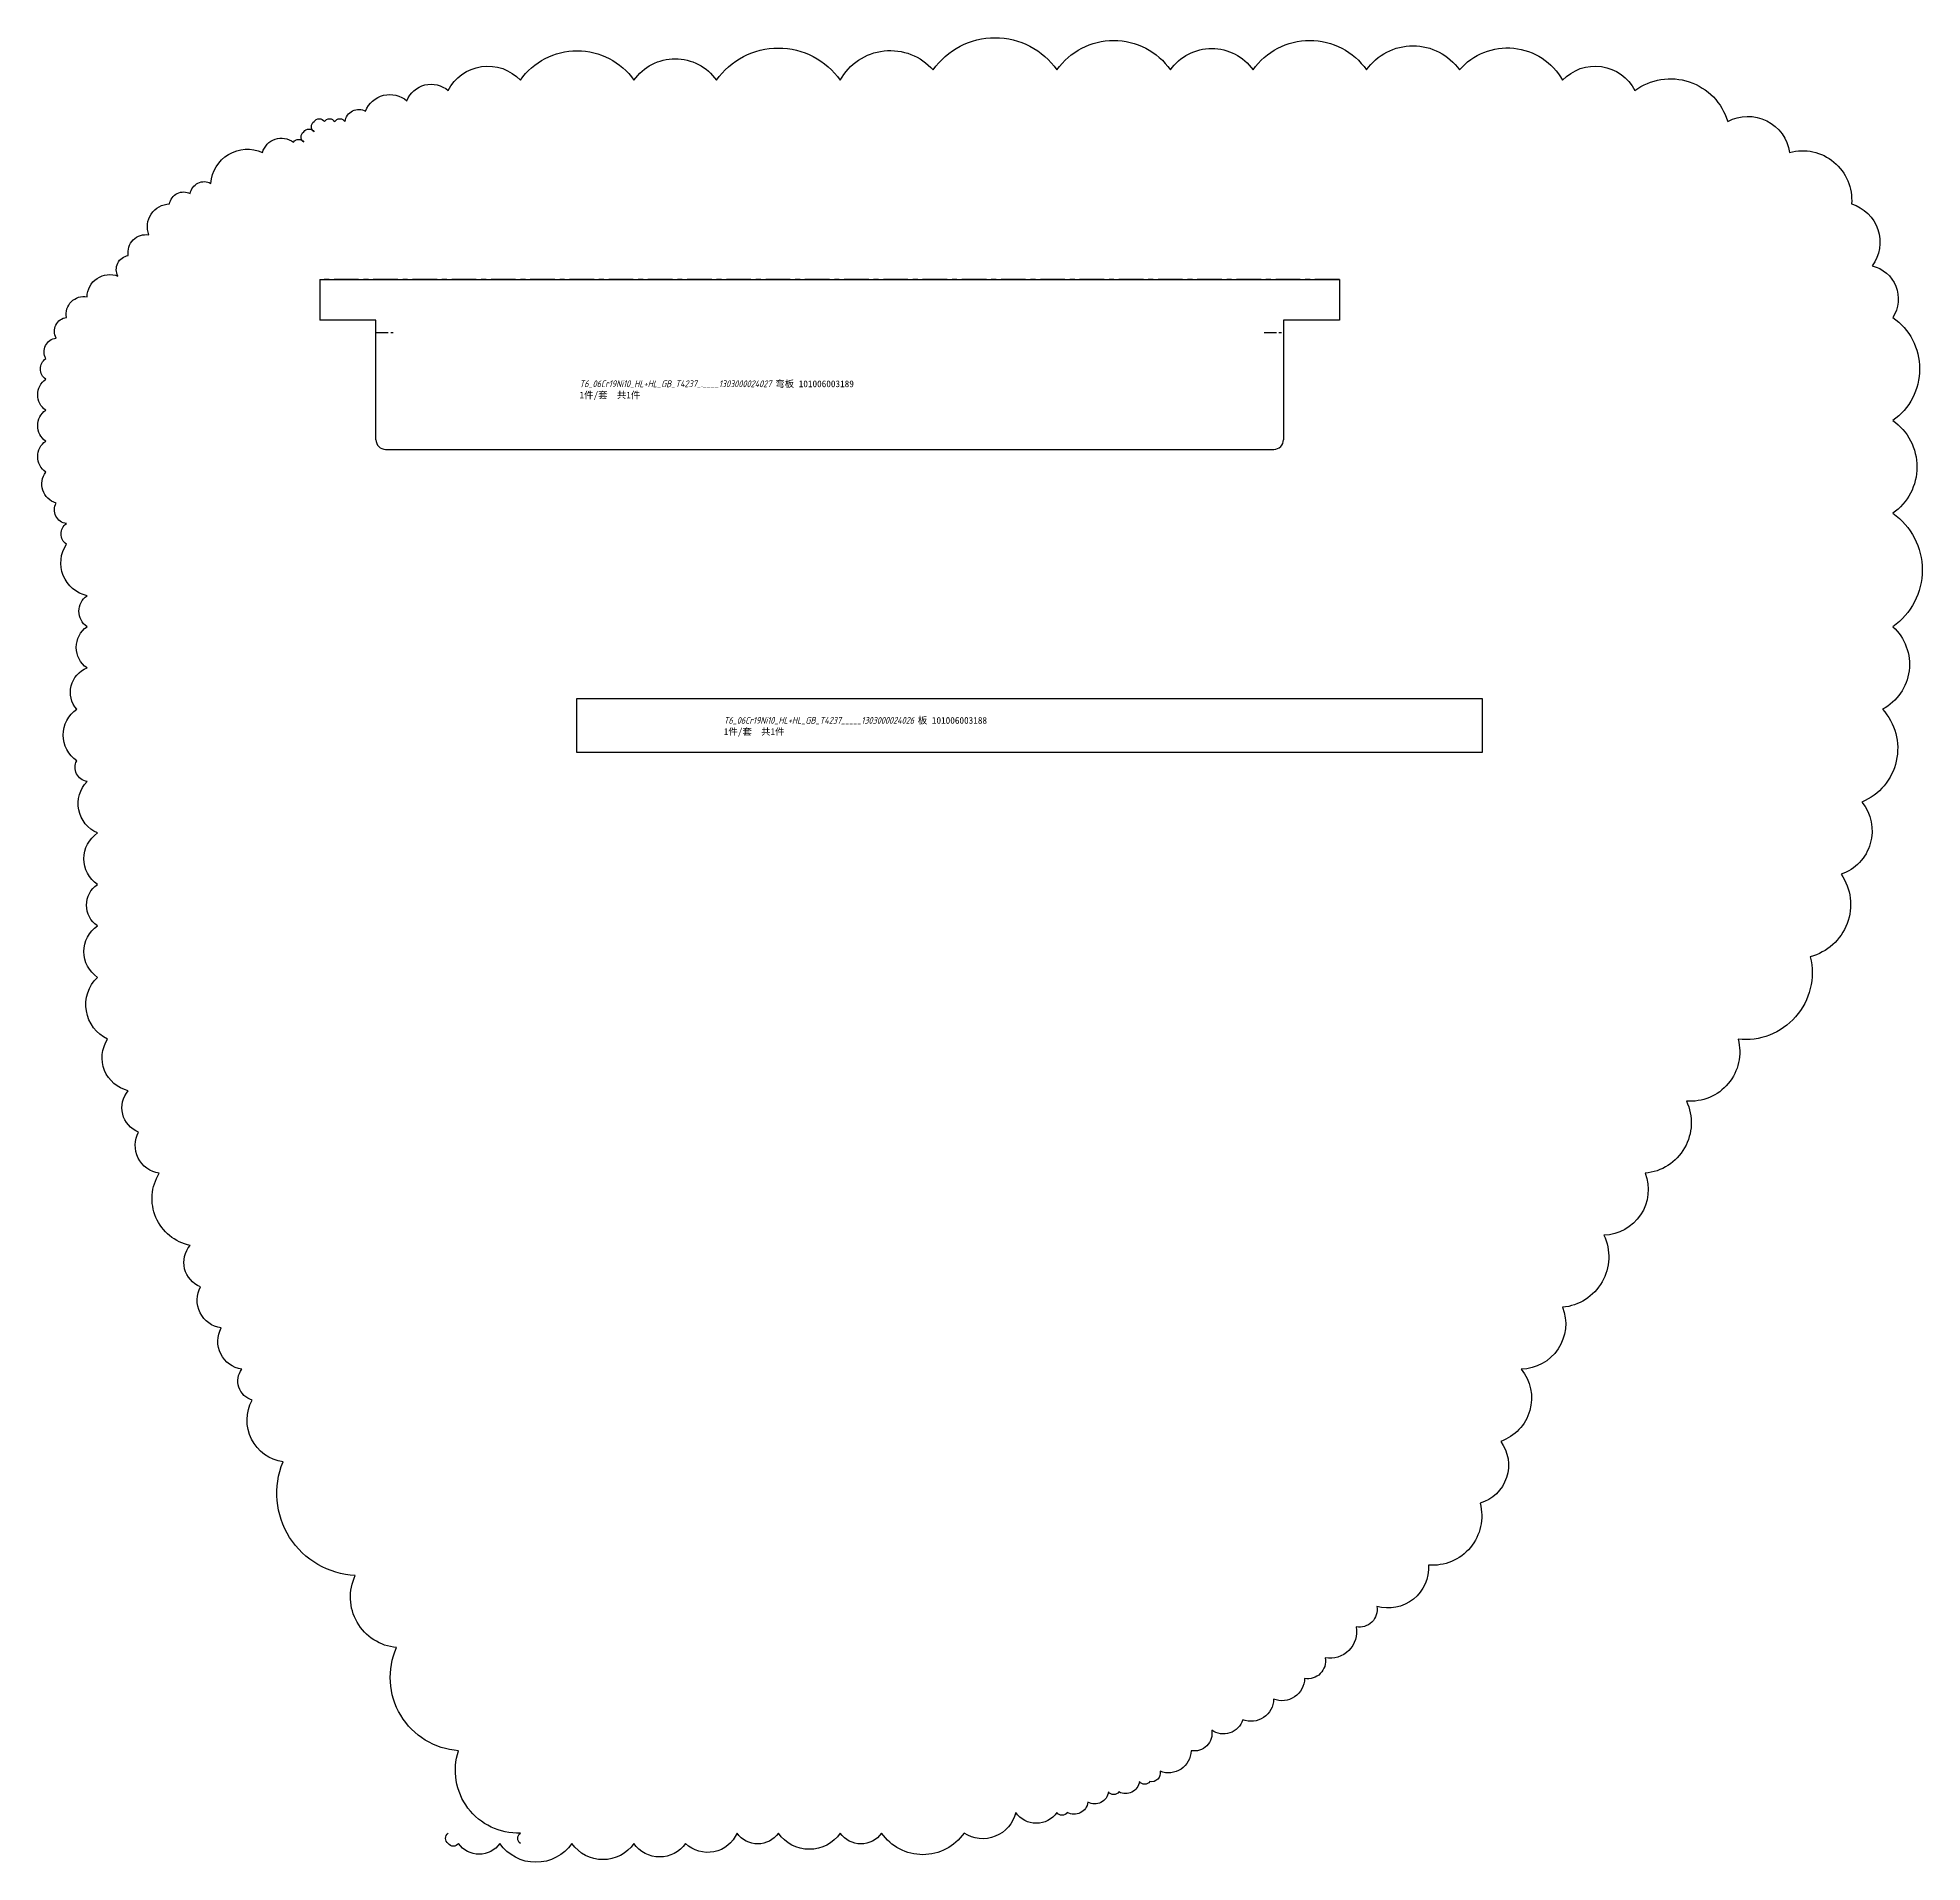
# Model space of a CAD drawing. Header units: millimetres. Extents: x -3655 to 91731, y -8503 to 8404.
# Drawn here: x 59080 to 60056, y 801 to 1746 of the extents above; entities that cross this region are included whole.
import ezdxf

# ---------------------------------------------------------------- set-up
doc = ezdxf.new("R2010")
doc.units = ezdxf.units.MM
doc.linetypes.add('CENTER', pattern=[10.16, 6.35, -1.27, 1.27, -1.27])
doc.linetypes.add('CENTERX2', pattern=[20.32, 12.7, -2.54, 2.54, -2.54])
doc.styles.get("Standard").update_dxf_attribs({"font": 'gbeitc.shx', "bigfont": 'gbcbig.shx'})

# ---------------------------------------------------------------- blocks, each defined once
blk = doc.blocks.new('板 101006003188')
at = {"color": 7, "linetype": 'Continuous'}
for p, q in [((-14, 234.5), (14, 234.5)), ((-14, -234.5), (-14, 234.5)), ((14, 234.5), (14, -234.5)), ((14, -234.5), (-14, -234.5))]:
    blk.add_line(p, q, dxfattribs=at)
at = {"insert": (-4.33, -158.36), "char_height": 3.5, "width": 195.9213, "attachment_point": 1, "rotation": 90}
blk.add_mtext('{\\C3;T6_06Cr19Ni10_HL+HL_GB_T4237_____1303000024026 \\fSimSun|b0|i0|c134|p2;板 \\Ftxt|c134;101006003188\\P1\\fSimSun|b0|i0|c134|p2;件\\Ftxt|c134;/\\fSimSun|b0|i0|c134|p2;套  共1件}', dxfattribs=at)
blk = doc.blocks.new('弯板 101006003189')
at = {"color": 7, "linetype": 'CENTERX2'}
blk.add_line((266.01, -42.26), (-261.99, -42.26), dxfattribs=at)
at = {"color": 7, "linetype": 'Continuous'}
for p, q in [((-261.99, -42.26), (-261.99, -63.42)), ((-261.99, -42.26), (266.01, -42.26)), ((266.01, -42.26), (266.01, -63.42)), ((-232.99, -63.42), (-261.99, -63.42)), ((-232.99, -125.25), (-232.99, -63.42)), ((266.01, -63.42), (237.01, -63.42)), ((237.01, -63.42), (237.01, -125.25)), ((-227.99, -130.25), (232.01, -130.25))]:
    blk.add_line(p, q, dxfattribs=at)
at = {"color": 6, "linetype": 'CENTER'}
for p, q in [((-232.99, -69.75), (-222.99, -69.75)), ((227.01, -69.75), (237.01, -69.75))]:
    blk.add_line(p, q, dxfattribs=at)
at = {"color": 7, "linetype": 'Continuous'}
for centre, start, end in [((-227.99, -125.25), 180, 270), ((232.01, -125.25), 270, 0)]:
    blk.add_arc(centre, 5, start, end, dxfattribs=at)
at = {"insert": (-127.59, -94.54), "char_height": 3.5, "width": 202.4022, "attachment_point": 1}
blk.add_mtext('{\\C3;T6_06Cr19Ni10_HL+HL_GB_T4237_.____1303000024027 \\fSimSun|b0|i0|c134|p2;弯板 \\Ftxt|c134;101006003189\\P1\\fSimSun|b0|i0|c134|p2;件\\Ftxt|c134;/\\fSimSun|b0|i0|c134|p2;套  共1件}', dxfattribs=at)

msp = doc.modelspace()

# ---------------------------------------------------------------- linework, layer by layer
msp.add_lwpolyline([(59330.31596, 810.55164, -0.52056705), (59330.31596, 815.89201, -0.52056705), (59330.31596, 815.89201, -0.52056705), (59298.25233, 858.61524, -0.52056705), (59298.25233, 858.61524, -0.52056705), (59266.18879, 912.01925, -0.52056705), (59266.18879, 912.01925, -0.52056705), (59244.8131, 949.40203, -0.52056705), (59244.8131, 949.40203, -0.52056705), (59207.40559, 1008.14646, -0.52056705), (59207.40559, 1008.14646, -0.52056705), (59191.37377, 1040.18886, -0.52056705), (59191.37377, 1040.18886, -0.52056705), (59186.02989, 1056.21006, -0.52056705), (59186.02989, 1056.21006, -0.52056705), (59175.34205, 1077.57167, -0.52056705), (59175.34205, 1077.57167, -0.52056705), (59164.6542, 1098.93329, -0.52056705), (59164.6542, 1098.93329, -0.52056705), (59159.31023, 1120.29486, -0.52056705), (59159.31023, 1120.29486, -0.52056705), (59143.27842, 1157.67768, -0.52056705), (59143.27842, 1157.67768, -0.52056705), (59132.59057, 1179.03929, -0.52056705), (59132.59057, 1179.03929, -0.52056705), (59127.24669, 1200.4009, -0.52056705), (59127.24669, 1200.4009, -0.52056705), (59116.55885, 1227.10289, -0.52056705), (59116.55885, 1227.10289, -0.52056705), (59111.21488, 1259.14529, -0.52056705), (59111.21488, 1259.14529, -0.52056705), (59111.21488, 1285.84732, -0.52056705), (59111.21488, 1285.84732, -0.52056705), (59111.21488, 1307.20893, -0.52056705), (59111.21488, 1307.20893, -0.52056705), (59111.21488, 1333.91092, -0.52056705), (59111.21488, 1333.91092, -0.52056705), (59105.871, 1360.61291, -0.52056705), (59105.871, 1360.61291, -0.52056705), (59100.52703, 1371.29374, -0.52056705), (59100.52703, 1371.29374, -0.52056705), (59100.52703, 1397.99572, -0.52056705), (59100.52703, 1397.99572, -0.52056705), (59105.871, 1419.35734, -0.52056705), (59105.871, 1419.35734, -0.52056705), (59105.871, 1440.71895, -0.52056705), (59105.871, 1440.71895, -0.52056705), (59105.871, 1456.74015, -0.52056705), (59105.871, 1456.74015, -0.52056705), (59095.18307, 1483.44214, -0.52056705), (59095.18307, 1483.44214, -0.52056705), (59095.18307, 1494.12297, -0.52056705), (59095.18307, 1494.12297, -0.52056705), (59089.83919, 1504.80375, -0.52056705), (59089.83919, 1504.80375, -0.52056705), (59084.49522, 1520.82496, -0.52056705), (59084.49522, 1520.82496, -0.52056705), (59084.49522, 1536.84616, -0.52056705), (59084.49522, 1536.84616, -0.52056705), (59084.49522, 1552.86736, -0.52056705), (59084.49522, 1552.86736, -0.52056705), (59084.49522, 1568.88856, -0.52056705), (59084.49522, 1568.88856, -0.52056705), (59084.49522, 1579.56938, -0.52056705), (59084.49522, 1579.56938, -0.52056705), (59089.83919, 1590.25017, -0.52056705), (59089.83919, 1590.25017, -0.52056705), (59095.18307, 1600.93096, -0.52056705), (59095.18307, 1600.93096, -0.52056705), (59105.871, 1611.61178, -0.52056705), (59105.871, 1611.61178, -0.52056705), (59121.90273, 1622.29257, -0.52056705), (59121.90273, 1622.29257, -0.52056705), (59127.24669, 1632.9734, -0.52056705), (59127.24669, 1632.9734, -0.52056705), (59137.93454, 1643.65419, -0.52056705), (59137.93454, 1643.65419, -0.52056705), (59148.62239, 1659.67539, -0.52056705), (59148.62239, 1659.67539, -0.52056705), (59159.31023, 1665.0158, -0.52056705), (59159.31023, 1665.0158, -0.52056705), (59169.99808, 1670.35617, -0.52056705), (59169.99808, 1670.35617, -0.52056705), (59196.71774, 1686.37737, -0.52056705), (59196.71774, 1686.37737, -0.52056705), (59212.74956, 1691.71779, -0.52056705), (59212.74956, 1691.71779, -0.52056705), (59218.09343, 1691.71779, -0.52056705), (59218.09343, 1691.71779, -0.52056705), (59218.09343, 1697.0582, -0.52056705), (59218.09343, 1697.0582, -0.52056705), (59223.4374, 1697.0582, -0.52056705), (59223.4374, 1697.0582, -0.52056705), (59223.4374, 1702.39858, -0.52056705), (59223.4374, 1702.39858, -0.52056705), (59228.78128, 1702.39858, -0.52056705), (59228.78128, 1702.39858, -0.52056705), (59234.12525, 1702.39858, -0.52056705), (59234.12525, 1702.39858, -0.52056705), (59239.46913, 1702.39858, -0.52056705), (59239.46913, 1702.39858, -0.52056705), (59250.15697, 1707.73899, -0.52056705), (59250.15697, 1707.73899, -0.52056705), (59271.53276, 1713.0794, -0.52056705), (59271.53276, 1713.0794, -0.52056705), (59292.90845, 1718.41982, -0.52056705), (59292.90845, 1718.41982, -0.52056705), (59330.31596, 1723.76019, -0.52056705), (59330.31596, 1723.76019, -0.52056705), (59389.09916, 1723.76019, -0.52056705), (59389.09916, 1723.76019, -0.52056705), (59431.85054, 1723.76019, -0.52056705), (59431.85054, 1723.76019, -0.52056705), (59495.97771, 1723.76019, -0.52056705), (59495.97771, 1723.76019, -0.52056705), (59544.07306, 1729.1006, -0.52056705), (59544.07306, 1729.1006, -0.52056705), (59608.20023, 1729.1006, -0.52056705), (59608.20023, 1729.1006, -0.52056705), (59666.98343, 1729.1006, -0.52056705), (59666.98343, 1729.1006, -0.52056705), (59709.73482, 1729.1006, -0.52056705), (59709.73482, 1729.1006, -0.52056705), (59768.51802, 1729.1006, -0.52056705), (59768.51802, 1729.1006, -0.52056705), (59816.61337, 1729.1006, -0.52056705), (59816.61337, 1729.1006, -0.52056705), (59870.05269, 1723.76019, -0.52056705), (59870.05269, 1723.76019, -0.52056705), (59907.4602, 1718.41982, -0.52056705), (59907.4602, 1718.41982, -0.52056705), (59955.55556, 1702.39858, -0.52056705), (59955.55556, 1702.39858, -0.52056705), (59987.61909, 1686.37737, -0.52056705), (59987.61909, 1686.37737, -0.52056705), (60019.68263, 1659.67539, -0.52056705), (60019.68263, 1659.67539, -0.52056705), (60030.37048, 1627.63299, -0.52056705), (60030.37048, 1627.63299, -0.52056705), (60041.05833, 1600.93096, -0.52056705), (60041.05833, 1600.93096, -0.52056705), (60041.05833, 1547.52694, -0.52056705), (60041.05833, 1547.52694, -0.52056705), (60041.05833, 1499.46334, -0.52056705), (60041.05833, 1499.46334, -0.52056705), (60041.05833, 1440.71895, -0.52056705), (60041.05833, 1440.71895, -0.52056705), (60035.71445, 1397.99572, -0.52056705), (60035.71445, 1397.99572, -0.52056705), (60025.0266, 1349.93212, -0.52056705), (60025.0266, 1349.93212, -0.52056705), (60014.33876, 1312.54931, -0.52056705), (60014.33876, 1312.54931, -0.52056705), (59998.30694, 1269.82612, -0.52056705), (59998.30694, 1269.82612, -0.52056705), (59960.89943, 1227.10289, -0.52056705), (59960.89943, 1227.10289, -0.52056705), (59934.17977, 1195.06049, -0.52056705), (59934.17977, 1195.06049, -0.52056705), (59912.80408, 1157.67768, -0.52056705), (59912.80408, 1157.67768, -0.52056705), (59891.42839, 1125.63527, -0.52056705), (59891.42839, 1125.63527, -0.52056705), (59870.05269, 1088.25246, -0.52056705), (59870.05269, 1088.25246, -0.52056705), (59848.67691, 1056.21006, -0.52056705), (59848.67691, 1056.21006, -0.52056705), (59837.98907, 1018.82724, -0.52056705), (59837.98907, 1018.82724, -0.52056705), (59827.30122, 986.78484, -0.52056705), (59827.30122, 986.78484, -0.52056705), (59800.58156, 954.74244, -0.52056705), (59800.58156, 954.74244, -0.52056705), (59773.86199, 933.38083, -0.52056705), (59773.86199, 933.38083, -0.52056705), (59763.17414, 922.70004, -0.52056705), (59763.17414, 922.70004, -0.52056705), (59747.14233, 906.67884, -0.52056705), (59747.14233, 906.67884, -0.52056705), (59736.45448, 895.99805, -0.52056705), (59736.45448, 895.99805, -0.52056705), (59720.42267, 885.31723, -0.52056705), (59720.42267, 885.31723, -0.52056705), (59704.39094, 874.63644, -0.52056705), (59704.39094, 874.63644, -0.52056705), (59688.35913, 869.29602, -0.52056705), (59688.35913, 869.29602, -0.52056705), (59677.67128, 858.61524, -0.52056705), (59677.67128, 858.61524, -0.52056705), (59661.63946, 847.93441, -0.52056705), (59661.63946, 847.93441, -0.52056705), (59656.29559, 842.59404, -0.52056705), (59656.29559, 842.59404, -0.52056705), (59650.95162, 842.59404, -0.52056705), (59650.95162, 842.59404, -0.52056705), (59640.26377, 837.25362, -0.52056705), (59640.26377, 837.25362, -0.52056705), (59634.9198, 837.25362, -0.52056705), (59634.9198, 837.25362, -0.52056705), (59624.23196, 831.91321, -0.52056705), (59624.23196, 831.91321, -0.52056705), (59613.54411, 826.57284, -0.52056705), (59613.54411, 826.57284, -0.52056705), (59608.20023, 826.57284, -0.52056705), (59608.20023, 826.57284, -0.52056705), (59586.82445, 826.57284, -0.52056705), (59586.82445, 826.57284, -0.52056705), (59560.10488, 815.89201, -0.52056705), (59560.10488, 815.89201, -0.52056705), (59517.3534, 815.89201, -0.52056705), (59517.3534, 815.89201, -0.52056705), (59495.97771, 815.89201, -0.52056705), (59495.97771, 815.89201, -0.52056705), (59463.91417, 815.89201, -0.52056705), (59463.91417, 815.89201, -0.52056705), (59442.53839, 815.89201, -0.52056705), (59442.53839, 815.89201, -0.52056705), (59415.81882, 810.55164, -0.52056705), (59415.81882, 810.55164, -0.52056705), (59389.09916, 810.55164, -0.52056705), (59389.09916, 810.55164, -0.52056705), (59357.03562, 810.55164, -0.52056705), (59357.03562, 810.55164, -0.52056705), (59319.62811, 810.55164, -0.52056705), (59319.62811, 810.55164, -0.52056705), (59298.25233, 810.55164, -0.52056705), (59298.25233, 810.55164, -0.52056705), (59292.90845, 810.55164, -0.52056705), (59292.90845, 810.55164, -0.52056705), (59292.90845, 815.89201, -0.52056705), (59292.90845, 815.89201)], format="xyb")

# ---------------------------------------------------------------- block references
msp.add_blockref('弯板 101006003189', (59488.51902, 1662.83074))
at = {"rotation": 270}
msp.add_blockref('板 101006003188', (59593.98913, 1389.64132), dxfattribs=at)

doc.saveas('drawing.dxf')
